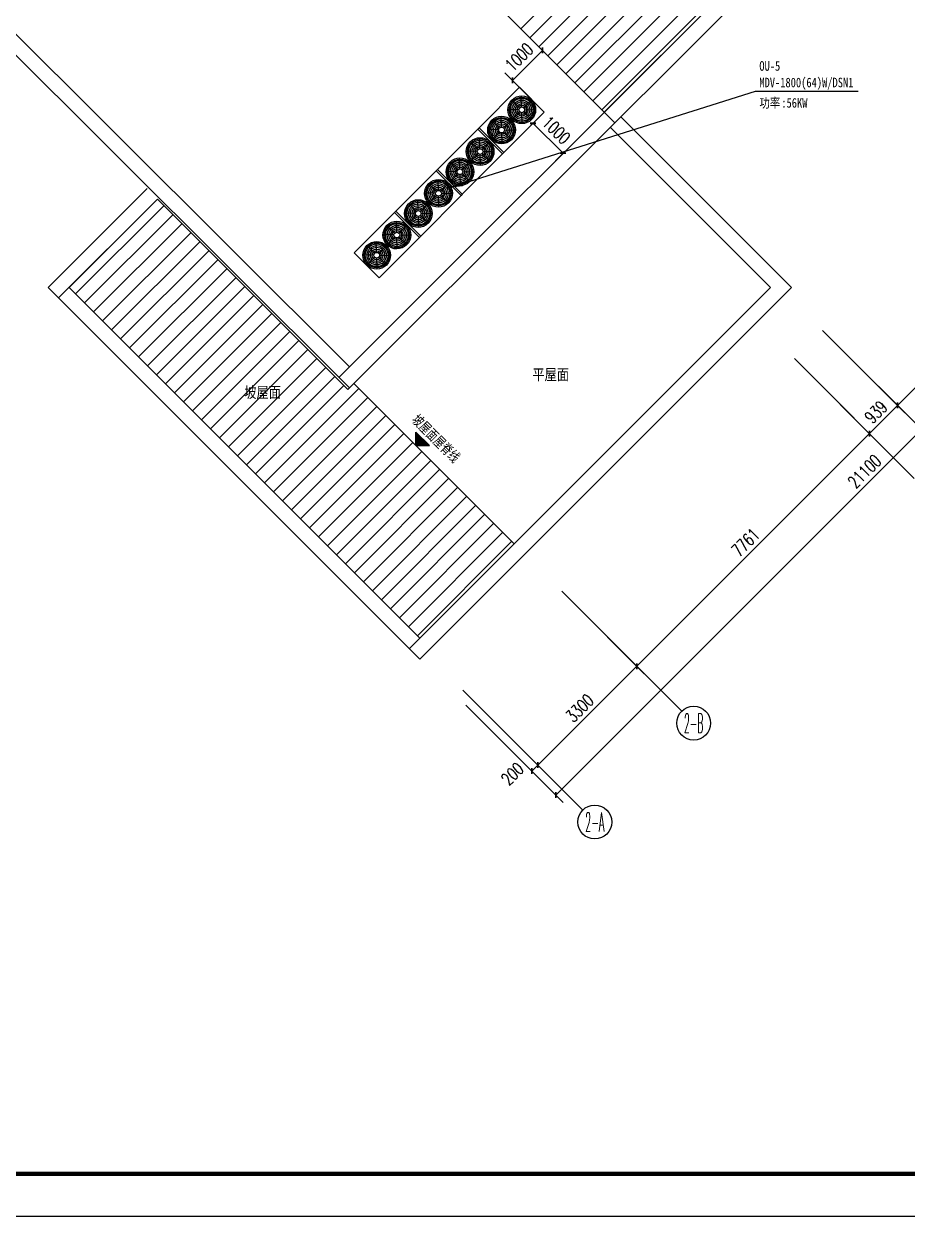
# Model space of a CAD drawing. Extents: x 815029915 to 815825525, y 579155098 to 579748855.
# Drawn here: x 815666896 to 815687734, y 579439577 to 579467706 of the extents above; entities that cross this region are included whole.
import ezdxf
from ezdxf.enums import TextEntityAlignment as Align

# ---------------------------------------------------------------- set-up
doc = ezdxf.new("R2010")
doc.units = 0
doc.header["$LTSCALE"] = 100
doc.header["$MEASUREMENT"] = 0
for name, color, linetype in [('AXIS', 3, 'Continuous'), ('AXIS_TEXT', 7, 'Continuous'), ('DIM_ELEV', 3, 'Continuous'), ('H-TH_DIM', 3, 'Continuous'), ('H-空调-VRV-标注', 3, 'Continuous'), ('H-空调-VRV-设备', 7, 'Continuous'), ('PUB_TEXT', 7, 'Continuous'), ('ZG-图框层', 4, 'Continuous'), ('zm', 1, 'Continuous')]:
    doc.layers.add(name, color=color, linetype=linetype)
doc.styles.add('_TCH_AXIS', font='COMPLEX', dxfattribs={"bigfont": 'GBCBIG'})
doc.styles.add('_TCH_DIM', font='SIMPLEX', dxfattribs={"bigfont": 'GBCBIG'})
doc.styles.add('_TCH_DIM_T3', font='SIMPLEX', dxfattribs={"width": 0.705882, "bigfont": 'GBCBIG'})
doc.styles.add('_THVAC_DIM', font='', dxfattribs={"width": 0.8, "height": 3.5})
doc.styles.add('COMPLEX', font='COMPLEX')
doc.styles.add('宋体-TK', font='', dxfattribs={"width": 0.8})
doc.styles.get('_THVAC_DIM').set_extended_font_data('SimSun')
doc.styles.get('宋体-TK').set_extended_font_data('SimSun')
doc.dimstyles.new('_TCH_ARCH&&100', dxfattribs={"dimtxt": 297.5, "dimasz": 100, "dimexe": 250, "dimexo": 300, "dimgap": 126.25, "dimtad": 1, "dimdec": 0, "dimzin": 0, "dimdsep": 46, "dimtxsty": '_TCH_DIM_T3', "dimblk": 'ARCHTICK', "dimcen": 0.09, "dimclrt": 7, "dimazin": 2, "dimtfac": 1, "dimtdec": 0, "dimtix": 1, "dimtmove": 2, "dimatfit": 3, "dimfxl": 0, "dimtolj": 1, "dimtzin": 0, "dimarcsym": 0})
doc.dimstyles.new('_TCH_ARCH-100', dxfattribs={"dimscale": 100, "dimtxt": 2.975, "dimasz": 1, "dimexe": 2.5, "dimexo": 3, "dimgap": 1, "dimtad": 1, "dimdec": 0, "dimzin": 0, "dimdsep": 46, "dimtxsty": '_TCH_DIM_T3', "dimblk": 'ARCHTICK', "dimcen": 0.09, "dimclrt": 7, "dimazin": 2, "dimtfac": 1, "dimtdec": 0, "dimtix": 1, "dimtmove": 2, "dimatfit": 3, "dimfxl": 0, "dimtolj": 1, "dimtzin": 0, "dimarcsym": 0})

# ---------------------------------------------------------------- blocks, each defined once
blk = doc.blocks.new('$VRV_美的$00000029')
for p, q in [((-2539, -382), (-2539, 382)), ((-2539, 382), (-1300, 382)), ((-2228, 63), (-2229, 301)), ((-1611, 63), (-1610, 301)), ((-1259, 382), (-1300, 382)), ((-1300, 382), (-1300, -382)), ((-1259, 382), (-20, 382)), ((-1259, -382), (-1259, 382)), ((-948, 63), (-949, 301)), ((-331, 63), (-330, 301)), ((-20, 382), (20, 382)), ((-20, 382), (-20, -382)), ((20, 382), (1260, 382)), ((20, -382), (20, 382)), ((331, 63), (330, 301)), ((949, 63), (950, 301)), ((1300, 382), (1260, 382)), ((1260, 382), (1260, -382)), ((1300, 382), (2539, 382)), ((1300, -382), (1300, 382)), ((1611, 63), (1610, 301)), ((2228, 63), (2229, 301)), ((2539, 382), (2539, -382)), ((-2292, 0), (-2531, 0)), ((-2436, 220), (-2272, 46)), ((-2023, 220), (-2187, 46)), ((-1928, 0), (-2167, 0)), ((-1911, 0), (-1672, 0)), ((-1816, 220), (-1652, 46)), ((-1404, 220), (-1567, 46)), ((-1547, 0), (-1308, 0)), ((-1012, 0), (-1251, 0)), ((-1156, 220), (-992, 46)), ((-743, 220), (-907, 46)), ((-648, 0), (-887, 0)), ((-631, 0), (-392, 0)), ((-536, 220), (-372, 46)), ((-124, 220), (-287, 46)), ((-267, 0), (-28, 0)), ((268, 0), (29, 0)), ((124, 220), (287, 46)), ((536, 220), (373, 46)), ((631, 0), (393, 0)), ((649, 0), (887, 0)), ((744, 220), (907, 46)), ((1156, 220), (993, 46)), ((1012, 0), (1251, 0)), ((1547, 0), (1308, 0)), ((1404, 220), (1567, 46)), ((1816, 220), (1652, 46)), ((1911, 0), (1672, 0)), ((1928, 0), (2167, 0)), ((2023, 220), (2187, 46)), ((2436, 220), (2272, 46)), ((2292, 0), (2531, 0)), ((-2272, -46), (-2436, -220)), ((-2226, -301), (-2228, -63)), ((-2187, -46), (-2023, -220)), ((-1652, -46), (-1816, -220)), ((-1613, -301), (-1612, -63)), ((-1567, -46), (-1404, -220)), ((-992, -46), (-1156, -220)), ((-946, -301), (-948, -63)), ((-907, -46), (-743, -220)), ((-372, -46), (-536, -220)), ((-333, -301), (-332, -63)), ((-287, -46), (-124, -220)), ((287, -46), (124, -220)), ((333, -301), (332, -63)), ((373, -46), (536, -220)), ((907, -46), (744, -220)), ((947, -301), (948, -63)), ((993, -46), (1156, -220)), ((1567, -46), (1404, -220)), ((1613, -301), (1612, -63)), ((1652, -46), (1816, -220)), ((2187, -46), (2023, -220)), ((2226, -301), (2228, -63)), ((2272, -46), (2436, -220)), ((-2539, -382), (-1300, -382)), ((-1259, -382), (-1300, -382)), ((-1259, -382), (-20, -382)), ((20, -382), (-20, -382)), ((20, -382), (1260, -382)), ((1260, -382), (1300, -382)), ((1300, -382), (2539, -382))]:
    blk.add_line(p, q)
for centre, radius in [((-2230, 0), 301), ((-2230, 0), 273), ((-2230, 0), 273), ((-1610, 0), 301), ((-1610, 0), 273), ((-1610, 0), 273), ((-950, 0), 301), ((-950, 0), 273), ((-950, 0), 273), ((-330, 0), 301), ((-330, 0), 273), ((-330, 0), 273), ((330, 0), 301), ((330, 0), 273), ((330, 0), 273), ((950, 0), 301), ((950, 0), 273), ((950, 0), 273), ((1610, 0), 301), ((1610, 0), 273), ((1610, 0), 273), ((2230, 0), 301), ((2230, 0), 273), ((2230, 0), 273), ((-2230, 0), 247), ((-2230, 0), 210), ((-2230, 0), 173), ((-2230, 0), 136), ((-2230, 0), 99.3), ((-2230, 0), 62.5), ((-1610, 0), 247), ((-1610, 0), 210), ((-1610, 0), 173), ((-1610, 0), 136), ((-1610, 0), 99.3), ((-1610, 0), 62.5), ((-950, 0), 247), ((-950, 0), 210), ((-950, 0), 173), ((-950, 0), 136), ((-950, 0), 99.3), ((-950, 0), 62.5), ((-330, 0), 247), ((-330, 0), 210), ((-330, 0), 173), ((-330, 0), 136), ((-330, 0), 99.3), ((-330, 0), 62.5), ((330, 0), 247), ((330, 0), 210), ((330, 0), 173), ((330, 0), 136), ((330, 0), 99.3), ((330, 0), 62.5), ((950, 0), 247), ((950, 0), 210), ((950, 0), 173), ((950, 0), 136), ((950, 0), 99.3), ((950, 0), 62.5), ((1610, 0), 247), ((1610, 0), 210), ((1610, 0), 173), ((1610, 0), 136), ((1610, 0), 99.3), ((1610, 0), 62.5), ((2230, 0), 247), ((2230, 0), 210), ((2230, 0), 173), ((2230, 0), 136), ((2230, 0), 99.3), ((2230, 0), 62.5)]:
    blk.add_circle(centre, radius)
blk = doc.blocks.new('_ArchTick')
at = {"color": 0, "linetype": 'ByBlock', "const_width": 0.4}
blk.add_lwpolyline([(-0.5, -0.5), (0.5, 0.5)], dxfattribs=at)
blk = doc.blocks.new('*D166')
at = {"layer": 'Defpoints', "color": 0, "transparency": 16777216}
for p in [(815679174, 579465624), (815679881, 579464916), (815679616, 579464652)]:
    blk.add_point(p, dxfattribs=at)
at = {"layer": 'H-TH_DIM', "color": 0, "lineweight": -2, "transparency": 16777216}
for p, q in [((815678961, 579465411), (815678732, 579465182)), ((815678909, 579465359), (815679616, 579464652)), ((815679669, 579464704), (815679439, 579464475))]:
    blk.add_line(p, q, dxfattribs=at)
at = {"layer": 'H-TH_DIM', "color": 0, "lineweight": -2, "transparency": 16777216, "xscale": 100, "yscale": 100, "zscale": 100}
for p, rotation in [((815678909, 579465359), 135), ((815679616, 579464652), 315)]:
    blk.add_blockref('_ArchTick', p, dxfattribs=dict(at, rotation=rotation))
at = {"layer": 'H-TH_DIM', "color": 7, "transparency": 16777216, "insert": (815679457, 579465200), "char_height": 297.5, "attachment_point": 5, "rotation": 315, "style": '_TCH_DIM_T3'}
blk.add_mtext('\\A1;1000', dxfattribs=at)
blk = doc.blocks.new('*D167')
at = {"layer": 'Defpoints', "color": 0, "transparency": 16777216}
for p in [(815679129, 579467080), (815679792, 579466417), (815679085, 579465710)]:
    blk.add_point(p, dxfattribs=at)
at = {"layer": 'H-TH_DIM', "color": 0, "lineweight": -2, "transparency": 16777216}
for p, q in [((815679580, 579466629), (815678953, 579467257)), ((815678423, 579466373), (815679129, 579467080)), ((815678873, 579465922), (815678246, 579466550))]:
    blk.add_line(p, q, dxfattribs=at)
at = {"layer": 'H-TH_DIM', "color": 0, "lineweight": -2, "transparency": 16777216, "xscale": 100, "yscale": 100, "zscale": 100}
for p, rotation in [((815679129, 579467080), 44.99626406124041), ((815678423, 579466373), 224.9962640612404)]:
    blk.add_blockref('_ArchTick', p, dxfattribs=dict(at, rotation=rotation))
at = {"layer": 'H-TH_DIM', "color": 7, "transparency": 16777216, "insert": (815678582, 579466921), "char_height": 297.5, "attachment_point": 5, "rotation": 44.9963, "style": '_TCH_DIM_T3'}
blk.add_mtext('\\A1;1000', dxfattribs=at)
blk = doc.blocks.new('_AXISO')
blk.add_circle((0, 0), 0.5)
at = {"layer": 'AXIS_TEXT', "style": 'COMPLEX', "width": 1.041667}
blk.add_attdef('A', text='', height=0.56, dxfattribs=at).set_placement((-0.25, -0.28), (0.25, -0.28), align=Align.FIT)
blk = doc.blocks.new('*D608')
at = {"layer": 'AXIS', "color": 0, "lineweight": -2, "transparency": 16777216}
for p, q in [((815692243, 579466552), (815694541, 579464254)), ((815679445, 579449511), (815694364, 579464431)), ((815677323, 579451632), (815679621, 579449334))]:
    blk.add_line(p, q, dxfattribs=at)
at = {"layer": 'Defpoints', "color": 0, "transparency": 16777216}
for p in [(815692031, 579466765), (815694364, 579464431), (815677111, 579451845)]:
    blk.add_point(p, dxfattribs=at)
at = {"layer": 'AXIS', "color": 0, "lineweight": -2, "transparency": 16777216, "xscale": 100, "yscale": 100, "zscale": 100}
for p, rotation in [((815694364, 579464431), 44.9999999995422), ((815679445, 579449511), 224.9999999995422)]:
    blk.add_blockref('_ArchTick', p, dxfattribs=dict(at, rotation=rotation))
at = {"layer": 'AXIS', "color": 7, "transparency": 16777216, "insert": (815686729, 579457147), "char_height": 297.5, "attachment_point": 5, "rotation": 45, "style": '_TCH_DIM_T3'}
blk.add_mtext('\\A1;21100', dxfattribs=at)
blk = doc.blocks.new('*D609')
at = {"layer": 'AXIS', "color": 0, "lineweight": -2, "transparency": 16777216}
for p, q in [((815677323, 579451632), (815679056, 579449900)), ((815677465, 579451774), (815679197, 579450041)), ((815678879, 579450077), (815679020, 579450218))]:
    blk.add_line(p, q, dxfattribs=at)
at = {"layer": 'Defpoints', "color": 0, "transparency": 16777216}
for p in [(815677111, 579451845), (815677252, 579451986), (815679020, 579450218)]:
    blk.add_point(p, dxfattribs=at)
at = {"layer": 'AXIS', "color": 0, "lineweight": -2, "transparency": 16777216, "xscale": 100, "yscale": 100, "zscale": 100}
for p, rotation in [((815678879, 579450077), 225), ((815679020, 579450218), 45)]:
    blk.add_blockref('_ArchTick', p, dxfattribs=dict(at, rotation=rotation))
at = {"layer": 'AXIS', "color": 7, "transparency": 16777216, "insert": (815678423, 579450010), "char_height": 297.5, "attachment_point": 5, "rotation": 45, "style": '_TCH_DIM_T3'}
blk.add_mtext('\\A1;200', dxfattribs=at)
blk = doc.blocks.new('*D610')
at = {"layer": 'AXIS', "color": 0, "lineweight": -2, "transparency": 16777216}
for p, q in [((815679798, 579454107), (815681530, 579452375)), ((815679020, 579450218), (815681354, 579452552)), ((815677465, 579451774), (815679197, 579450041))]:
    blk.add_line(p, q, dxfattribs=at)
at = {"layer": 'Defpoints', "color": 0, "transparency": 16777216}
for p in [(815679586, 579454319), (815681354, 579452552), (815677252, 579451986)]:
    blk.add_point(p, dxfattribs=at)
at = {"layer": 'AXIS', "color": 0, "lineweight": -2, "transparency": 16777216, "xscale": 100, "yscale": 100, "zscale": 100}
for p, rotation in [((815681354, 579452552), 45), ((815679020, 579450218), 225)]:
    blk.add_blockref('_ArchTick', p, dxfattribs=dict(at, rotation=rotation))
at = {"layer": 'AXIS', "color": 7, "transparency": 16777216, "insert": (815680011, 579451561), "char_height": 297.5, "attachment_point": 5, "rotation": 45, "style": '_TCH_DIM_T3'}
blk.add_mtext('\\A1;3300', dxfattribs=at)
blk = doc.blocks.new('*D611')
at = {"layer": 'AXIS', "color": 0, "lineweight": -2, "transparency": 16777216}
for p, q in [((815685286, 579459595), (815687018, 579457863)), ((815681354, 579452552), (815686842, 579458040)), ((815679798, 579454107), (815681530, 579452375))]:
    blk.add_line(p, q, dxfattribs=at)
at = {"layer": 'Defpoints', "color": 0, "transparency": 16777216}
for p in [(815685074, 579459807), (815686842, 579458040), (815679586, 579454319)]:
    blk.add_point(p, dxfattribs=at)
at = {"layer": 'AXIS', "color": 0, "lineweight": -2, "transparency": 16777216, "xscale": 100, "yscale": 100, "zscale": 100}
for p, rotation in [((815686842, 579458040), 44.99999999937771), ((815681354, 579452552), 224.9999999993777)]:
    blk.add_blockref('_ArchTick', p, dxfattribs=dict(at, rotation=rotation))
at = {"layer": 'AXIS', "color": 7, "transparency": 16777216, "insert": (815683922, 579455472), "char_height": 297.5, "attachment_point": 5, "rotation": 45, "style": '_TCH_DIM_T3'}
blk.add_mtext('\\A1;7761', dxfattribs=at)
blk = doc.blocks.new('*D612')
at = {"layer": 'AXIS', "color": 0, "lineweight": -2, "transparency": 16777216}
for p, q in [((815685950, 579460259), (815687682, 579458527)), ((815685286, 579459595), (815687018, 579457863)), ((815686842, 579458040), (815687506, 579458704))]:
    blk.add_line(p, q, dxfattribs=at)
at = {"layer": 'Defpoints', "color": 0, "transparency": 16777216}
for p in [(815685738, 579460471), (815685074, 579459807), (815687506, 579458704)]:
    blk.add_point(p, dxfattribs=at)
at = {"layer": 'AXIS', "color": 0, "lineweight": -2, "transparency": 16777216, "xscale": 100, "yscale": 100, "zscale": 100}
for p, rotation in [((815687506, 579458704), 45), ((815686842, 579458040), 225)]:
    blk.add_blockref('_ArchTick', p, dxfattribs=dict(at, rotation=rotation))
at = {"layer": 'AXIS', "color": 7, "transparency": 16777216, "insert": (815686998, 579458547), "char_height": 297.5, "attachment_point": 5, "rotation": 45, "style": '_TCH_DIM_T3'}
blk.add_mtext('\\A1;939', dxfattribs=at)
blk = doc.blocks.new('*D613')
at = {"layer": 'AXIS', "color": 0, "lineweight": -2, "transparency": 16777216}
for p, q in [((815688495, 579462805), (815690228, 579461072)), ((815687506, 579458704), (815690051, 579461249)), ((815685950, 579460259), (815687682, 579458527))]:
    blk.add_line(p, q, dxfattribs=at)
at = {"layer": 'Defpoints', "color": 0, "transparency": 16777216}
for p in [(815688283, 579463017), (815690051, 579461249), (815685738, 579460471)]:
    blk.add_point(p, dxfattribs=at)
at = {"layer": 'AXIS', "color": 0, "lineweight": -2, "transparency": 16777216, "xscale": 100, "yscale": 100, "zscale": 100}
for p, rotation in [((815690051, 579461249), 45), ((815687506, 579458704), 225)]:
    blk.add_blockref('_ArchTick', p, dxfattribs=dict(at, rotation=rotation))
at = {"layer": 'AXIS', "color": 7, "transparency": 16777216, "insert": (815688602, 579460152), "char_height": 297.5, "attachment_point": 5, "rotation": 45, "style": '_TCH_DIM_T3'}
blk.add_mtext('\\A1;3600', dxfattribs=at)
blk = doc.blocks.new('ll')
at = {"layer": 'ZG-图框层'}
blk.add_lwpolyline([(815136770, 579524220), (815255670, 579524220), (815255670, 579608320), (815136770, 579608320)], close=True, dxfattribs=at)

msp = doc.modelspace()

# ---------------------------------------------------------------- hatches: boundary and pattern name
at = {"layer": 'DIM_ELEV'}
msp.add_hatch(color=256, dxfattribs=at).paths.add_polyline_path([(815676146.8, 579457758.1), (815676465, 579457758.1), (815676146.8, 579458076.3)])

# ---------------------------------------------------------------- linework, layer by layer
for p, q in [((815680586.7, 579465622.4), (815656016.3, 579490196)), ((815680834.1, 579465374.9), (815656016.3, 579490196)), ((815674576.2, 579459117), (815649580, 579484042.6)), ((815674575.9, 579459611.7), (815650003.2, 579484114.9)), ((815686879.9, 579471915.7), (815674328.4, 579459364.2)), ((815687127.4, 579471668.2), (815674682.3, 579459223.1)), ((815686632.4, 579471668.2), (815680586.7, 579465622.4)), ((815685006.1, 579461485.8), (815680975.6, 579465516.4)), ((815684511.1, 579461485.8), (815680728.1, 579465268.9)), ((815669803.3, 579463819.3), (815667469.8, 579461485.8)), ((815670050.8, 579463571.8), (815667717.3, 579461238.4)), ((815667964.8, 579461485.8), (815670050.8, 579463571.8)), ((815670050.8, 579463571.8), (815674540.9, 579459081.7)), ((815667469.8, 579461485.8), (815676237.9, 579452717.7)), ((815676237.9, 579453212.7), (815667964.8, 579461485.8)), ((815667964.8, 579461485.8), (815676237.9, 579453212.7)), ((815675990.5, 579452965.2), (815684511.1, 579461485.8)), ((815676237.9, 579452717.7), (815685006.1, 579461485.8)), ((815674540.9, 579459081.7), (815674682.3, 579459223.1)), ((815674682.3, 579459223.1), (815674576.2, 579459117)), ((815674682.3, 579459223.1), (815678465.3, 579455440.1)), ((815674682.3, 579459223.1), (815678465.3, 579455440.1)), ((815678465.3, 579455440.1), (815676237.9, 579453212.7))]:
    msp.add_line(p, q)
at = {"color": 252, "linetype": 'Continuous'}
for p, q in [((815678618.5, 579467590.8), (815684664.1, 579473636.5)), ((815678830.6, 579467378.7), (815684876.3, 579473424.3)), ((815679042.7, 579467166.6), (815685088.4, 579473212.2)), ((815679254.8, 579466954.4), (815685300.5, 579473000.1)), ((815679467, 579466742.3), (815685512.7, 579472788)), ((815679679.1, 579466530.1), (815685724.8, 579472575.8)), ((815679891.2, 579466318), (815685936.9, 579472363.7)), ((815680103.3, 579466105.8), (815686149, 579472151.6)), ((815680315.4, 579465893.7), (815686361.2, 579471939.4)), ((815680527.6, 579465681.5), (815686573.3, 579471727.3)), ((815668117.8, 579461332.8), (815670203.8, 579463418.8)), ((815668330, 579461120.7), (815670415.9, 579463206.7)), ((815668542.1, 579460908.6), (815670628.1, 579462994.5)), ((815668754.2, 579460696.4), (815670840.2, 579462782.4)), ((815668966.4, 579460484.3), (815671052.3, 579462570.3)), ((815669178.5, 579460272.2), (815671264.5, 579462358.1)), ((815669390.6, 579460060), (815671476.6, 579462146)), ((815669602.8, 579459847.9), (815671688.7, 579461933.9)), ((815669814.9, 579459635.8), (815671900.8, 579461721.7)), ((815670027, 579459423.6), (815672113, 579461509.6)), ((815670239.1, 579459211.5), (815672325.1, 579461297.5)), ((815670451.3, 579458999.4), (815672537.2, 579461085.3)), ((815670663.4, 579458787.2), (815672749.4, 579460873.2)), ((815670875.5, 579458575.1), (815672961.5, 579460661.1)), ((815671087.7, 579458363), (815673173.6, 579460448.9)), ((815671299.8, 579458150.8), (815673385.8, 579460236.8)), ((815671511.9, 579457938.7), (815673597.9, 579460024.7)), ((815671724.1, 579457726.6), (815673810, 579459812.5)), ((815671936.2, 579457514.4), (815674022.2, 579459600.4)), ((815672148.3, 579457302.3), (815674234.3, 579459388.3)), ((815672360.5, 579457090.2), (815674446.4, 579459176.1)), ((815672572.6, 579456878), (815674800, 579459105.4)), ((815672784.7, 579456665.9), (815675012.1, 579458893.3)), ((815672996.9, 579456453.8), (815675224.3, 579458681.2)), ((815673209, 579456241.7), (815675436.4, 579458469)), ((815673421.1, 579456029.5), (815675648.5, 579458256.9)), ((815673633.3, 579455817.4), (815675860.6, 579458044.8)), ((815673845.4, 579455605.3), (815676072.8, 579457832.6)), ((815674057.5, 579455393.1), (815676284.9, 579457620.5)), ((815674269.7, 579455181), (815676497, 579457408.4)), ((815674481.8, 579454968.9), (815676709.2, 579457196.2)), ((815674693.9, 579454756.7), (815676921.3, 579456984.1)), ((815674906.1, 579454544.6), (815677133.4, 579456772)), ((815675118.2, 579454332.5), (815677345.6, 579456559.8)), ((815675330.3, 579454120.3), (815677557.7, 579456347.7)), ((815675542.4, 579453908.2), (815677769.8, 579456135.6)), ((815675754.6, 579453696.1), (815677982, 579455923.5)), ((815675966.7, 579453483.9), (815678194.1, 579455711.3)), ((815676178.8, 579453271.8), (815678406.2, 579455499.2))]:
    msp.add_line(p, q, dxfattribs=at)
at = {"layer": 'AXIS'}
for p, q in [((815685737.8, 579460471.3), (815688566.2, 579457642.9)), ((815685073.8, 579459807.4), (815687902.2, 579456978.9)), ((815679585.9, 579454319.5), (815682414.4, 579451491.1)), ((815677252.5, 579451986), (815680080.9, 579449157.6))]:
    msp.add_line(p, q, dxfattribs=at)
at = {"layer": 'DIM_ELEV'}
for p, q in [((815676146.8, 579457758.1), (815676146.8, 579458076.3)), ((815676465, 579457758.1), (815676146.8, 579458076.3)), ((815676146.8, 579457758.1), (815676465, 579457758.1))]:
    msp.add_line(p, q, dxfattribs=at)
at = {"layer": 'H-空调-VRV-标注'}
for p, q in [((815676952.3, 579463844.5), (815684156.7, 579466119.7)), ((815684156.7, 579466119.7), (815686579.9, 579466119.7))]:
    msp.add_line(p, q, dxfattribs=at)
msp.add_lwpolyline([(815676952.3, 579463844.5, 0, 120, 0), (815677238.4, 579463934.9, 0, 0, 0)], format="xyseb", dxfattribs=at)
at = {"layer": 'ZG-图框层'}
msp.add_lwpolyline([(815580686.5, 579439576.5), (815699586.5, 579439576.5), (815699586.5, 579523676.5), (815580686.5, 579523676.5)], close=True, dxfattribs=at)
at = {"layer": 'ZG-图框层', "const_width": 100}
msp.add_lwpolyline([(815583186.5, 579440576.5), (815698586.5, 579440576.5), (815698586.5, 579522676.5), (815583186.5, 579522676.5)], close=True, dxfattribs=at)

# ---------------------------------------------------------------- block references
at = {"layer": 'AXIS'}
ref = msp.add_blockref('_AXISO', (815682697.2, 579451208.2), dxfattribs=dict(at, xscale=800, yscale=800, zscale=800))
ref.add_attrib('A', '2-B', dxfattribs={"color": 7, "height": 452.55, "style": '_TCH_AXIS', "width": 0.333333}).set_placement((815682470.9, 579450981.9), (815682923.5, 579450981.9), align=Align.FIT)
ref = msp.add_blockref('_AXISO', (815680363.8, 579448874.8), dxfattribs=dict(at, xscale=800, yscale=800, zscale=800))
ref.add_attrib('A', '2-A', dxfattribs={"color": 7, "height": 452.55, "style": '_TCH_AXIS', "width": 0.328125}).set_placement((815680137.5, 579448648.5), (815680590, 579448648.5), align=Align.FIT)
at = {"layer": 'H-空调-VRV-设备', "xscale": 1.086870914389227, "yscale": 1.085534920219725, "zscale": 1.031645569620253, "rotation": 225.0811554404608}
msp.add_blockref('$VRV_美的$00000029', (815676930.9, 579463962.2, 2500), dxfattribs=at)
at = {"layer": 'zm', "color": 1}
msp.add_blockref('ll', (443916.4, -84643.4), dxfattribs=at)

# ---------------------------------------------------------------- texts
at = {"layer": 'H-空调-VRV-标注', "color": 7, "style": '_THVAC_DIM', "width": 0.8}
for s, height, p in [('OU-5', 226.58, (815684246.7, 579466599.7)), ('MDV-1800(64)W/DSN1', 226.582, (815684246.7, 579466209.7)), ('功率', 226.58, (815684246.7, 579465729.7)), (':56KW', 226.58, (815684765.2, 579465729.7))]:
    msp.add_text(s, height=height, dxfattribs=at).set_placement(p)
at = {"layer": 'PUB_TEXT', "style": '宋体-TK', "width": 0.8}
for s, p in [('平屋面', (815678892.4, 579459299.4)), ('坡屋面', (815672095.8, 579458881.6))]:
    msp.add_text(s, height=264.35, dxfattribs=at).set_placement(p)
at = {"layer": 'PUB_TEXT', "style": '_TCH_DIM'}
msp.add_text('坡屋面屋脊线', height=280, rotation=315, dxfattribs=at).set_placement((815676009.8, 579458324.7))

# ---------------------------------------------------------------- dimensions: what is measured, and where the dimension line sits
at = {"layer": 'AXIS'}
for p1, p2, distance, picture, middle in [((815677111.1, 579451844.6), (815692031, 579466764.6), -3300, '*D608', (815686728.6, 579457147)), ((815685737.8, 579460471.3), (815688283.3, 579463016.9), -2500, '*D613', (815688602.4, 579460152.2)), ((815685073.8, 579459807.4), (815685737.8, 579460471.3), -2500, '*D612', (815686997.7, 579458547.5)), ((815679585.9, 579454319.5), (815685073.8, 579459807.4), -2500, '*D611', (815683921.7, 579455471.5)), ((815677252.5, 579451986), (815679585.9, 579454319.5), -2500, '*D610', (815680011.1, 579451560.9))]:
    dim = msp.add_aligned_dim(p1=p1, p2=p2, distance=distance, dimstyle='_TCH_ARCH-100', dxfattribs=at)
    dim.commit()
    dim.dimension.update_dxf_attribs({"geometry": picture, "text_midpoint": middle})
dim = msp.add_linear_dim(base=(815679020.3, 579450218.3), p1=(815677111.1, 579451844.6), p2=(815677252.5, 579451986), angle=45, dimstyle='_TCH_ARCH-100', dxfattribs=at)
dim.commit()
dim.dimension.update_dxf_attribs({"geometry": '*D609', "text_midpoint": (815678422.7, 579450009.7), "dimtype": 161})
at = {"layer": 'H-TH_DIM'}
for p1, p2, distance, picture, middle in [((815679085.4, 579465710.1), (815679792.3, 579466416.9), 937.5, '*D167', (815678581.6, 579466920.9)), ((815679173.6, 579465623.5), (815679880.7, 579464916.4), -374.6, '*D166', (815679456.7, 579465199.6))]:
    dim = msp.add_aligned_dim(p1=p1, p2=p2, distance=distance, dimstyle='_TCH_ARCH&&100', dxfattribs=at)
    dim.commit()
    dim.dimension.update_dxf_attribs({"geometry": picture, "text_midpoint": middle})

doc.saveas('drawing.dxf')
